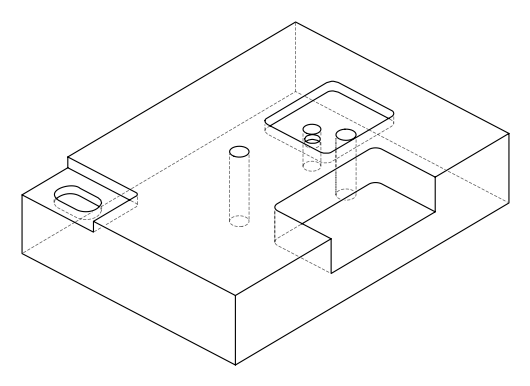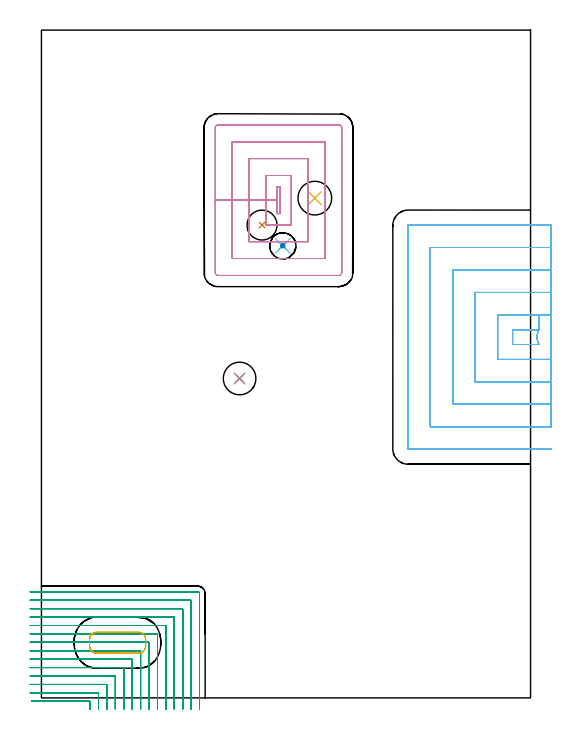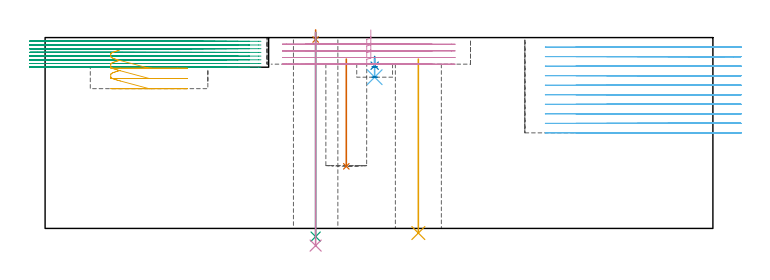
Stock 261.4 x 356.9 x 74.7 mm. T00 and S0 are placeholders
(PLAN: 12 operations, 9 tool changes, 63.7 min)
(1 SPOT_DRILL | STEP1HOLE | NXT0321_9005460120000 | 0.03 min | 5 mm3)
(2 SPOT_DRILL_1 | STEP1POCKET | NXT0321_9005460120000 | 0.03 min | 1085 mm3)
(3 DRILL_THROUGH_HOLE_INTO_CENTER | STEP1HOLE | NXT0301_065 | 0.32 min | 5159 mm3)
(4 DRILL_TO_ENLARGE_THROUGH_HOLE | STEP1HOLE | UGT0301_245 | 0.34 min | 12574 mm3)
(5 INDEXABLE_INSERT_DRILL_THROUGH_HOLE_FROM_SOLID | STEP1HOLE_1 | NXT0302_007 | 0.28 min | 18983 mm3)
(6 DRILL_BLIND_HOLE_INTO_CENTER | STEP1POCKET | NXT0301_128 | 0.03 min | 542 mm3)
(7 INDEXABLE_INSERT_DRILL_BLIND_HOLE_FROM_SOLID | STEP1POCKET_1 | NXT0302_003 | 0.17 min | 10077 mm3)
(8 MILL_ROUGH_BLIND_HOLE_CONTOUR | STEP1POCKET | UGT0201_129 | Spiral | 0.08 min | 760 mm3)
(9 MILL_CORNER_NOTCH_RECTANGULAR | CORNER_NOTCH_RECTANGULAR | UGT0201_124 | Follow Part, ap 1.5, ae 75% | 23.67 min | 60564 mm3)
(10 MILL_RECTANGULAR_POCKET | POCKET_RECTANGULAR_STRAIGHT | NXT0201_011 | Follow Part, ap 3, ae 75% | 6.88 min | 69674 mm3)
(11 MILL_RECTANGULAR_POCKET_1 | POCKET_RECTANGULAR_STRAIGHT_1 | NXT0201_012 | Follow Part, ap 4, ae 75% | 0.79 min | 9496 mm3)
(12 MILL_SLOT | SLOT_PARTIAL_RECTANGULAR | NXT0201_012 | Follow Part, ap 4, ae 75% | 31.06 min | 371778 mm3)
(TOOL NXT0321_9005460120000 | NC Spot Drill, 142deg, 12mm, Carbide, Uncoated | D12 PA142 FL30 Z2)
(TOOL NXT0301_065 | Carbide Drill 9.4mm [860.1-0940-075A1-MM 2214] | D9.4 PA140 FL98 Z2)
(TOOL UGT0301_245 | Twist Drill 17.4 mm | D17.4 PA118 FL130 Z2)
(TOOL NXT0302_007 | Index. Insert Drill 18mm [880-D1800L25-05] | D18 PA176 FL90 Z2)
(TOOL NXT0301_128 | Carbide Drill 12mm [861.1-1200-036A1-GP GC34] | D12 PA150 FL37.4 Z2)
(TOOL NXT0302_003 | Index. Insert Drill 16mm [880-D1600L20-05] | D16 PA176 FL80 Z2)
(TOOL UGT0201_129 | Carbide End Mill 11.9 | D11.9 FL15 Z4)
(TOOL UGT0201_124 | Carbide End Mill 6.0 | D6 FL15 Z4)
(TOOL NXT0201_011 | ENDMILL 12mm [2P460-1200-NA 1630] | D12 FL38 Z6)
(TOOL NXT0201_012 | ENDMILL 16mm [2P460-1600-NA 1630] | D16 FL38 Z6)
(OP 1 SPOT_DRILL)
G17 G21 G94 G90
T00 M6
G54
G17 G0 G90 X105.9 Y170.7 S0 M3
G43 Z84.7 H0
G94 G81 G98 Z73.951 F250. R77.7
G80
M5
M2
(OP 2 SPOT_DRILL_1)
G17 G21 G94 G90
T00 M6
G54
G17 G0 G90 X129. Y241.6 S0 M3
G43 Z84.7 H0
G94 G81 G98 Z63.697 F250. R67.3
G80
M5
M2
(OP 3 DRILL_THROUGH_HOLE_INTO_CENTER)
G17 G21 G94 G90
T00 M6
G54
G17 G0 G90 X105.9 Y170.7 S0 M3
G43 Z84.7 H1
G94 G73 G98 Z-3.211 F250. Q8.657 R76.7
G80
M5
M2
(OP 4 DRILL_TO_ENLARGE_THROUGH_HOLE)
G17 G21 G94 G90
T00 M6
G54
G17 G0 G90 X105.9 Y170.7 S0 M3
G43 Z84.7 H0
G94 G73 G98 Z-6.727 F250. Q16.285 R76.7
G80
M5
M2
(OP 5 INDEXABLE_INSERT_DRILL_THROUGH_HOLE_FROM_SOLID)
G17 G21 G94 G90
T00 M6
G54
G17 G0 G90 X146.1 Y267.1 S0 M3
G43 Z84.7 H1
G94 G81 G98 Z-1.814 F250. R66.3
G80
M5
M2
(OP 6 DRILL_BLIND_HOLE_INTO_CENTER)
G17 G21 G94 G90
T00 M6
G54
G17 G0 G90 X129. Y241.6 S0 M3
G43 Z84.7 H1
G94 G81 G98 Z59.2 F250. R66.3
G80
M5
M2
(OP 7 INDEXABLE_INSERT_DRILL_BLIND_HOLE_FROM_SOLID)
G17 G21 G94 G90
T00 M6
G54
G17 G0 G90 X117.9 Y252.7 S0 M3
G43 Z84.7 H1
G94 G81 G98 Z24.3 F250. R66.3
G80
M5
M2
(OP 8 MILL_ROUGH_BLIND_HOLE_CONTOUR)
G17 G21 G94 G90
T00 M6
G54
G17 G0 G90 X129. Y241.6 S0 M3
G43 Z84.7 H0
Z63.25
G94 G3 X129.525 Y242.125 R0.525 F250.
X129. Y242.65 R0.525
X127.95 Y241.6 R1.05
X129. Y242.65 R-1.05
X128.475 Y242.125 R0.525
X129. Y241.6 R0.525
G0 Z59.2
G3 X129.525 Y242.125 R0.525
X129. Y242.65 R0.525
X127.95 Y241.6 R1.05
X129. Y242.65 R-1.05
X128.475 Y242.125 R0.525
X129. Y241.6 R0.525
G0 Z84.7
M5
M2
(OP 9 MILL_CORNER_NOTCH_RECTANGULAR)
G17 G21 G94 G90
T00 M6
G54
G17 G0 G90 X26. Y-6. S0 M3
G43 Z84.7 H0
Z73.25
G94 G1 Y-3. F250.
Y-2.096 F500.
G3 X25.704 Y-1.8 R0.3
G1 X-2.4
X-5.4 F250.
G0 Z84.7
X30.5 Y-6.
Z73.25
G1 Y-3.
Y2.404 F500.
G3 X30.204 Y2.7 R0.3
G1 X-3.
X-6. F250.
G0 Z84.7
X35. Y-6.
Z73.25
G1 Y-3.
Y6.904 F500.
G3 X34.704 Y7.2 R0.3
G1 X-3.
X-6. F250.
G0 Z84.7
X39.5 Y-6.
Z73.25
G1 Y-3.
Y11.404 F500.
G3 X39.204 Y11.7 R0.3
G1 X-3.
X-6. F250.
G0 Z84.7
X44. Y-6.
Z73.25
G1 Y-3.
Y15.904 F500.
G3 X43.704 Y16.2 R0.3
G1 X-3.
X-6. F250.
G0 Z84.7
X48.5 Y-6.
Z73.25
G1 Y-3.
Y20.403 F500.
G3 X48.203 Y20.7 R0.3
G1 X-3.
X-6. F250.
G0 Z84.7
X53. Y-6.
Z73.25
G1 Y-3.
Y24.903 F500.
G3 X52.703 Y25.2 R0.3
G1 X-3.
X-6. F250.
G0 Z84.7
X57.5 Y-6.
Z73.25
G1 Y-3.
Y29.403 F500.
G3 X57.203 Y29.7 R0.3
G1 X-3.
X-6. F250.
G0 Z84.7
X62. Y-6.
Z73.25
G1 Y-3.
Y33.903 F500.
G3 X61.703 Y34.2 R0.3
G1 X-3.
X-6. F250.
G0 Z84.7
X66.5 Y-6.
Z73.25
G1 Y-3.
Y38.403 F500.
G3 X66.203 Y38.7 R0.3
G1 X-3.
X-6. F250.
G0 Z84.7
X71. Y-6.
Z73.25
G1 Y-3.
Y42.903 F500.
G3 X70.703 Y43.2 R0.3
G1 X-3.
X-6. F250.
G0 Z84.7
X75.5 Y-6.
Z73.25
G1 Y-3.
Y47.403 F500.
G3 X75.203 Y47.7 R0.3
G1 X-3.
X-6. F250.
G0 Z84.7
X80. Y-6.
Z73.25
G1 Y-3.
Y51.902 F500.
G3 X79.702 Y52.2 R0.3
G1 X-3.
X-6. F250.
G0 Z84.7
X84.5 Y-6.
Z73.25
G1 Y-3.
Y55.8 F500.
G3 X83.6 Y56.7 R0.9
G1 X-3.
X-6. F250.
G0 Z84.7
X26. Y-6.
Z71.8
G1 Y-3.
Y-2.096 F500.
G3 X25.704 Y-1.8 R0.3
G1 X-2.4
X-5.4 F250.
G0 Z84.7
X30.5 Y-6.
Z71.8
G1 Y-3.
Y2.404 F500.
G3 X30.204 Y2.7 R0.3
G1 X-3.
X-6. F250.
G0 Z84.7
X35. Y-6.
Z71.8
G1 Y-3.
Y6.904 F500.
G3 X34.704 Y7.2 R0.3
G1 X-3.
X-6. F250.
G0 Z84.7
X39.5 Y-6.
Z71.8
G1 Y-3.
Y11.404 F500.
G3 X39.204 Y11.7 R0.3
G1 X-3.
X-6. F250.
G0 Z84.7
X44. Y-6.
Z71.8
G1 Y-3.
Y15.904 F500.
G3 X43.704 Y16.2 R0.3
G1 X-3.
X-6. F250.
G0 Z84.7
X48.5 Y-6.
Z71.8
G1 Y-3.
Y20.403 F500.
G3 X48.203 Y20.7 R0.3
G1 X-3.
X-6. F250.
G0 Z84.7
X53. Y-6.
Z71.8
G1 Y-3.
Y24.903 F500.
G3 X52.703 Y25.2 R0.3
G1 X-3.
X-6. F250.
G0 Z84.7
X57.5 Y-6.
Z71.8
G1 Y-3.
Y29.403 F500.
G3 X57.203 Y29.7 R0.3
G1 X-3.
X-6. F250.
G0 Z84.7
X62. Y-6.
Z71.8
G1 Y-3.
Y33.903 F500.
G3 X61.703 Y34.2 R0.3
G1 X-3.
X-6. F250.
G0 Z84.7
X66.5 Y-6.
Z71.8
G1 Y-3.
Y38.403 F500.
G3 X66.203 Y38.7 R0.3
G1 X-3.
X-6. F250.
G0 Z84.7
X71. Y-6.
Z71.8
G1 Y-3.
Y42.903 F500.
G3 X70.703 Y43.2 R0.3
G1 X-3.
X-6. F250.
G0 Z84.7
X75.5 Y-6.
Z71.8
G1 Y-3.
Y47.403 F500.
G3 X75.203 Y47.7 R0.3
G1 X-3.
X-6. F250.
G0 Z84.7
X80. Y-6.
Z71.8
G1 Y-3.
Y51.902 F500.
G3 X79.702 Y52.2 R0.3
G1 X-3.
X-6. F250.
G0 Z84.7
X84.5 Y-6.
Z71.8
G1 Y-3.
Y55.8 F500.
G3 X83.6 Y56.7 R0.9
G1 X-3.
X-6. F250.
G0 Z84.7
X26. Y-6.
Z70.35
G1 Y-3.
Y-2.096 F500.
G3 X25.704 Y-1.8 R0.3
G1 X-2.4
X-5.4 F250.
G0 Z84.7
X30.5 Y-6.
Z70.35
G1 Y-3.
Y2.404 F500.
G3 X30.204 Y2.7 R0.3
G1 X-3.
X-6. F250.
G0 Z84.7
X35. Y-6.
Z70.35
G1 Y-3.
Y6.904 F500.
G3 X34.704 Y7.2 R0.3
G1 X-3.
X-6. F250.
G0 Z84.7
X39.5 Y-6.
Z70.35
G1 Y-3.
Y11.404 F500.
G3 X39.204 Y11.7 R0.3
G1 X-3.
X-6. F250.
G0 Z84.7
X44. Y-6.
Z70.35
G1 Y-3.
Y15.904 F500.
G3 X43.704 Y16.2 R0.3
G1 X-3.
X-6. F250.
G0 Z84.7
X48.5 Y-6.
Z70.35
G1 Y-3.
Y20.403 F500.
G3 X48.203 Y20.7 R0.3
G1 X-3.
X-6. F250.
G0 Z84.7
X53. Y-6.
Z70.35
G1 Y-3.
Y24.903 F500.
G3 X52.703 Y25.2 R0.3
G1 X-3.
X-6. F250.
G0 Z84.7
X57.5 Y-6.
Z70.35
G1 Y-3.
Y29.403 F500.
G3 X57.203 Y29.7 R0.3
G1 X-3.
X-6. F250.
G0 Z84.7
X62. Y-6.
Z70.35
G1 Y-3.
Y33.903 F500.
G3 X61.703 Y34.2 R0.3
G1 X-3.
X-6. F250.
G0 Z84.7
X66.5 Y-6.
Z70.35
G1 Y-3.
Y38.403 F500.
G3 X66.203 Y38.7 R0.3
G1 X-3.
X-6. F250.
G0 Z84.7
X71. Y-6.
Z70.35
G1 Y-3.
Y42.903 F500.
G3 X70.703 Y43.2 R0.3
G1 X-3.
X-6. F250.
G0 Z84.7
X75.5 Y-6.
Z70.35
G1 Y-3.
Y47.403 F500.
G3 X75.203 Y47.7 R0.3
G1 X-3.
X-6. F250.
G0 Z84.7
X80. Y-6.
Z70.35
G1 Y-3.
Y51.902 F500.
G3 X79.702 Y52.2 R0.3
G1 X-3.
X-6. F250.
G0 Z84.7
X84.5 Y-6.
Z70.35
G1 Y-3.
Y55.8 F500.
G3 X83.6 Y56.7 R0.9
G1 X-3.
X-6. F250.
G0 Z84.7
X26. Y-6.
Z68.9
G1 Y-3.
Y-2.096 F500.
G3 X25.704 Y-1.8 R0.3
G1 X-2.4
X-5.4 F250.
G0 Z84.7
X30.5 Y-6.
Z68.9
G1 Y-3.
Y2.404 F500.
G3 X30.204 Y2.7 R0.3
G1 X-3.
X-6. F250.
G0 Z84.7
X35. Y-6.
Z68.9
G1 Y-3.
Y6.904 F500.
G3 X34.704 Y7.2 R0.3
G1 X-3.
X-6. F250.
G0 Z84.7
X39.5 Y-6.
Z68.9
G1 Y-3.
Y11.404 F500.
G3 X39.204 Y11.7 R0.3
G1 X-3.
X-6. F250.
G0 Z84.7
X44. Y-6.
Z68.9
G1 Y-3.
Y15.904 F500.
G3 X43.704 Y16.2 R0.3
G1 X-3.
X-6. F250.
G0 Z84.7
X48.5 Y-6.
Z68.9
G1 Y-3.
Y20.403 F500.
G3 X48.203 Y20.7 R0.3
G1 X-3.
X-6. F250.
G0 Z84.7
X53. Y-6.
Z68.9
G1 Y-3.
Y24.903 F500.
G3 X52.703 Y25.2 R0.3
G1 X-3.
X-6. F250.
G0 Z84.7
X57.5 Y-6.
Z68.9
G1 Y-3.
Y29.403 F500.
G3 X57.203 Y29.7 R0.3
G1 X-3.
X-6. F250.
G0 Z84.7
X62. Y-6.
Z68.9
G1 Y-3.
Y33.903 F500.
G3 X61.703 Y34.2 R0.3
G1 X-3.
X-6. F250.
G0 Z84.7
X66.5 Y-6.
Z68.9
G1 Y-3.
Y38.403 F500.
G3 X66.203 Y38.7 R0.3
G1 X-3.
X-6. F250.
G0 Z84.7
X71. Y-6.
Z68.9
G1 Y-3.
Y42.903 F500.
G3 X70.703 Y43.2 R0.3
G1 X-3.
X-6. F250.
G0 Z84.7
X75.5 Y-6.
Z68.9
G1 Y-3.
Y47.403 F500.
G3 X75.203 Y47.7 R0.3
G1 X-3.
X-6. F250.
G0 Z84.7
X80. Y-6.
Z68.9
G1 Y-3.
Y51.902 F500.
G3 X79.702 Y52.2 R0.3
G1 X-3.
X-6. F250.
G0 Z84.7
X84.5 Y-6.
Z68.9
G1 Y-3.
Y55.8 F500.
G3 X83.6 Y56.7 R0.9
G1 X-3.
X-6. F250.
G0 Z84.7
X26. Y-6.
Z67.45
G1 Y-3.
Y-2.096 F500.
G3 X25.704 Y-1.8 R0.3
G1 X-2.4
X-5.4 F250.
G0 Z84.7
X30.5 Y-6.
Z67.45
G1 Y-3.
Y2.404 F500.
G3 X30.204 Y2.7 R0.3
G1 X-3.
X-6. F250.
G0 Z84.7
X35. Y-6.
Z67.45
G1 Y-3.
Y6.904 F500.
G3 X34.704 Y7.2 R0.3
G1 X-3.
X-6. F250.
G0 Z84.7
X39.5 Y-6.
Z67.45
G1 Y-3.
Y11.404 F500.
G3 X39.204 Y11.7 R0.3
G1 X-3.
X-6. F250.
G0 Z84.7
X44. Y-6.
Z67.45
G1 Y-3.
Y15.904 F500.
G3 X43.704 Y16.2 R0.3
G1 X-3.
X-6. F250.
G0 Z84.7
X48.5 Y-6.
Z67.45
G1 Y-3.
Y20.403 F500.
G3 X48.203 Y20.7 R0.3
G1 X-3.
X-6. F250.
G0 Z84.7
X53. Y-6.
Z67.45
G1 Y-3.
Y24.903 F500.
G3 X52.703 Y25.2 R0.3
G1 X-3.
X-6. F250.
G0 Z84.7
X57.5 Y-6.
Z67.45
G1 Y-3.
Y29.403 F500.
G3 X57.203 Y29.7 R0.3
G1 X-3.
X-6. F250.
G0 Z84.7
X62. Y-6.
Z67.45
G1 Y-3.
Y33.903 F500.
G3 X61.703 Y34.2 R0.3
G1 X-3.
X-6. F250.
G0 Z84.7
X66.5 Y-6.
Z67.45
G1 Y-3.
Y38.403 F500.
G3 X66.203 Y38.7 R0.3
G1 X-3.
X-6. F250.
G0 Z84.7
X71. Y-6.
Z67.45
G1 Y-3.
Y42.903 F500.
G3 X70.703 Y43.2 R0.3
G1 X-3.
X-6. F250.
G0 Z84.7
X75.5 Y-6.
Z67.45
G1 Y-3.
Y47.403 F500.
G3 X75.203 Y47.7 R0.3
G1 X-3.
X-6. F250.
G0 Z84.7
X80. Y-6.
Z67.45
G1 Y-3.
Y51.902 F500.
G3 X79.702 Y52.2 R0.3
G1 X-3.
X-6. F250.
G0 Z84.7
X84.5 Y-6.
Z67.45
G1 Y-3.
Y55.8 F500.
G3 X83.6 Y56.7 R0.9
G1 X-3.
X-6. F250.
G0 Z84.7
X26. Y-6.
Z66.
G1 Y-3.
Y-2.096 F500.
G3 X25.704 Y-1.8 R0.3
G1 X-2.4
X-5.4 F250.
G0 Z84.7
X30.5 Y-6.
Z66.
G1 Y-3.
Y2.404 F500.
G3 X30.204 Y2.7 R0.3
G1 X-3.
X-6. F250.
G0 Z84.7
X35. Y-6.
Z66.
G1 Y-3.
Y6.904 F500.
G3 X34.704 Y7.2 R0.3
G1 X-3.
X-6. F250.
G0 Z84.7
X39.5 Y-6.
Z66.
G1 Y-3.
Y11.404 F500.
G3 X39.204 Y11.7 R0.3
G1 X-3.
X-6. F250.
G0 Z84.7
X44. Y-6.
Z66.
G1 Y-3.
Y15.904 F500.
G3 X43.704 Y16.2 R0.3
G1 X-3.
X-6. F250.
G0 Z84.7
X48.5 Y-6.
Z66.
G1 Y-3.
Y20.403 F500.
G3 X48.203 Y20.7 R0.3
G1 X-3.
X-6. F250.
G0 Z84.7
X53. Y-6.
Z66.
G1 Y-3.
Y24.903 F500.
G3 X52.703 Y25.2 R0.3
G1 X-3.
X-6. F250.
G0 Z84.7
X57.5 Y-6.
Z66.
G1 Y-3.
Y29.403 F500.
G3 X57.203 Y29.7 R0.3
G1 X-3.
X-6. F250.
G0 Z84.7
X62. Y-6.
Z66.
G1 Y-3.
Y33.903 F500.
G3 X61.703 Y34.2 R0.3
G1 X-3.
X-6. F250.
G0 Z84.7
X66.5 Y-6.
Z66.
G1 Y-3.
Y38.403 F500.
G3 X66.203 Y38.7 R0.3
G1 X-3.
X-6. F250.
G0 Z84.7
X71. Y-6.
Z66.
G1 Y-3.
Y42.903 F500.
G3 X70.703 Y43.2 R0.3
G1 X-3.
X-6. F250.
G0 Z84.7
X75.5 Y-6.
Z66.
G1 Y-3.
Y47.403 F500.
G3 X75.203 Y47.7 R0.3
G1 X-3.
X-6. F250.
G0 Z84.7
X80. Y-6.
Z66.
G1 Y-3.
Y51.902 F500.
G3 X79.702 Y52.2 R0.3
G1 X-3.
X-6. F250.
G0 Z84.7
X84.5 Y-6.
Z66.
G1 Y-3.
Y55.8 F500.
G3 X83.6 Y56.7 R0.9
G1 X-3.
X-6. F250.
G0 Z84.7
X26. Y-6.
Z64.55
G1 Y-3.
Y-2.096 F500.
G3 X25.704 Y-1.8 R0.3
G1 X-2.4
X-5.4 F250.
G0 Z84.7
X30.5 Y-6.
Z64.55
G1 Y-3.
Y2.404 F500.
G3 X30.204 Y2.7 R0.3
G1 X-3.
X-6. F250.
G0 Z84.7
X35. Y-6.
Z64.55
G1 Y-3.
Y6.904 F500.
G3 X34.704 Y7.2 R0.3
G1 X-3.
X-6. F250.
G0 Z84.7
X39.5 Y-6.
Z64.55
G1 Y-3.
Y11.404 F500.
G3 X39.204 Y11.7 R0.3
G1 X-3.
X-6. F250.
G0 Z84.7
X44. Y-6.
Z64.55
G1 Y-3.
Y15.904 F500.
G3 X43.704 Y16.2 R0.3
G1 X-3.
X-6. F250.
G0 Z84.7
X48.5 Y-6.
Z64.55
G1 Y-3.
Y20.403 F500.
G3 X48.203 Y20.7 R0.3
G1 X-3.
X-6. F250.
G0 Z84.7
X53. Y-6.
Z64.55
G1 Y-3.
Y24.903 F500.
G3 X52.703 Y25.2 R0.3
G1 X-3.
X-6. F250.
G0 Z84.7
X57.5 Y-6.
Z64.55
G1 Y-3.
Y29.403 F500.
G3 X57.203 Y29.7 R0.3
G1 X-3.
X-6. F250.
G0 Z84.7
X62. Y-6.
Z64.55
G1 Y-3.
Y33.903 F500.
G3 X61.703 Y34.2 R0.3
G1 X-3.
X-6. F250.
G0 Z84.7
X66.5 Y-6.
Z64.55
G1 Y-3.
Y38.403 F500.
G3 X66.203 Y38.7 R0.3
G1 X-3.
X-6. F250.
G0 Z84.7
X71. Y-6.
Z64.55
G1 Y-3.
Y42.903 F500.
G3 X70.703 Y43.2 R0.3
G1 X-3.
X-6. F250.
G0 Z84.7
X75.5 Y-6.
Z64.55
G1 Y-3.
Y47.403 F500.
G3 X75.203 Y47.7 R0.3
G1 X-3.
X-6. F250.
G0 Z84.7
X80. Y-6.
Z64.55
G1 Y-3.
Y51.902 F500.
G3 X79.702 Y52.2 R0.3
G1 X-3.
X-6. F250.
G0 Z84.7
X84.5 Y-6.
Z64.55
G1 Y-3.
Y55.8 F500.
G3 X83.6 Y56.7 R0.9
G1 X-3.
X-6. F250.
G0 Z84.7
X26. Y-6.
Z63.1
G1 Y-3.
Y-2.096 F500.
G3 X25.704 Y-1.8 R0.3
G1 X-2.4
X-5.4 F250.
G0 Z84.7
X30.5 Y-6.
Z63.1
G1 Y-3.
Y2.404 F500.
G3 X30.204 Y2.7 R0.3
G1 X-3.
X-6. F250.
G0 Z84.7
X35. Y-6.
Z63.1
G1 Y-3.
Y6.904 F500.
G3 X34.704 Y7.2 R0.3
G1 X-3.
X-6. F250.
G0 Z84.7
X39.5 Y-6.
Z63.1
G1 Y-3.
Y11.404 F500.
G3 X39.204 Y11.7 R0.3
G1 X-3.
X-6. F250.
G0 Z84.7
X44. Y-6.
Z63.1
G1 Y-3.
Y15.904 F500.
G3 X43.704 Y16.2 R0.3
G1 X-3.
X-6. F250.
G0 Z84.7
X48.5 Y-6.
Z63.1
G1 Y-3.
Y20.403 F500.
G3 X48.203 Y20.7 R0.3
G1 X-3.
X-6. F250.
G0 Z84.7
X53. Y-6.
Z63.1
G1 Y-3.
Y24.903 F500.
G3 X52.703 Y25.2 R0.3
G1 X-3.
X-6. F250.
G0 Z84.7
X57.5 Y-6.
Z63.1
G1 Y-3.
Y29.403 F500.
G3 X57.203 Y29.7 R0.3
G1 X-3.
X-6. F250.
G0 Z84.7
X62. Y-6.
Z63.1
G1 Y-3.
Y33.903 F500.
G3 X61.703 Y34.2 R0.3
G1 X-3.
X-6. F250.
G0 Z84.7
X66.5 Y-6.
Z63.1
G1 Y-3.
Y38.403 F500.
G3 X66.203 Y38.7 R0.3
G1 X-3.
X-6. F250.
G0 Z84.7
X71. Y-6.
Z63.1
G1 Y-3.
Y42.903 F500.
G3 X70.703 Y43.2 R0.3
G1 X-3.
X-6. F250.
G0 Z84.7
X75.5 Y-6.
Z63.1
G1 Y-3.
Y47.403 F500.
G3 X75.203 Y47.7 R0.3
G1 X-3.
X-6. F250.
G0 Z84.7
X80. Y-6.
Z63.1
G1 Y-3.
Y51.902 F500.
G3 X79.702 Y52.2 R0.3
G1 X-3.
X-6. F250.
G0 Z84.7
X84.5 Y-6.
Z63.1
G1 Y-3.
Y55.8 F500.
G3 X83.6 Y56.7 R0.9
G1 X-3.
X-6. F250.
G0 Z84.7
M5
M2
(OP 10 MILL_RECTANGULAR_POCKET)
G17 G21 G94 G90
T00 M6
G54
G17 G0 G90 X127.5 Y261.101 S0 M3
G43 Z84.7 H1
Z77.7
G94 G1 Y273.2 Z74.458 F250.
X125.9 Z74.029
Y266. Z72.1
Y258.8 F500.
X127.5
Y273.2
X125.9
Y266.
X119.9
Y252.8
X133.5
Y279.2
X119.9
Y266.
X110.9
Y243.8
X142.5
Y288.2
X110.9
Y266.
X101.9
Y234.8
X151.5
Y297.2
X101.9
Y266.
X92.9
Y227.3
G3 X94.4 Y225.8 R1.5
G1 X159.
G3 X160.5 Y227.3 R1.5
G1 Y304.7
G3 X159. Y306.2 R1.5
G1 X94.4
G3 X92.9 Y304.7 R1.5
G1 Y266.
Y265.
G0 X127.5 Y261.101 Z75.1
G1 Y273.2 Z71.858 F250.
X125.9 Z71.429
Y266. Z69.5
Y258.8 F500.
X127.5
Y273.2
X125.9
Y266.
X119.9
Y252.8
X133.5
Y279.2
X119.9
Y266.
X110.9
Y243.8
X142.5
Y288.2
X110.9
Y266.
X101.9
Y234.8
X151.5
Y297.2
X101.9
Y266.
X92.9
Y227.3
G3 X94.4 Y225.8 R1.5
G1 X159.
G3 X160.5 Y227.3 R1.5
G1 Y304.7
G3 X159. Y306.2 R1.5
G1 X94.4
G3 X92.9 Y304.7 R1.5
G1 Y266.
Y265.
G0 X127.5 Y261.101 Z72.5
G1 Y273.2 Z69.258 F250.
X125.9 Z68.829
Y266. Z66.9
Y258.8 F500.
X127.5
Y273.2
X125.9
Y266.
X119.9
Y252.8
X133.5
Y279.2
X119.9
Y266.
X110.9
Y243.8
X142.5
Y288.2
X110.9
Y266.
X101.9
Y234.8
X151.5
Y297.2
X101.9
Y266.
X92.9
Y227.3
G3 X94.4 Y225.8 R1.5
G1 X159.
G3 X160.5 Y227.3 R1.5
G1 Y304.7
G3 X159. Y306.2 R1.5
G1 X94.4
G3 X92.9 Y304.7 R1.5
G1 Y266.
Y265.
G0 X127.5 Y261.101 Z69.9
G1 Y273.2 Z66.658 F250.
X125.9 Z66.229
Y266. Z64.3
Y258.8 F500.
X127.5
Y273.2
X125.9
Y266.
X119.9
Y252.8
X133.5
Y279.2
X119.9
Y266.
X110.9
Y243.8
X142.5
Y288.2
X110.9
Y266.
X101.9
Y234.8
X151.5
Y297.2
X101.9
Y266.
X92.9
Y227.3
G3 X94.4 Y225.8 R1.5
G1 X159.
G3 X160.5 Y227.3 R1.5
G1 Y304.7
G3 X159. Y306.2 R1.5
G1 X94.4
G3 X92.9 Y304.7 R1.5
G1 Y266.
Y265.
G0 Z84.7
M5
M2
(OP 11 MILL_RECTANGULAR_POCKET_1)
G17 G21 G94 G90
T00 M6
G54
G17 G0 G90 X28.968 Y35.049 S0 M3
G43 Z84.7 H1
Z69.7
G94 G1 X28.885 Y35.039 Z69.677 F250.
X28.38 Y34.909 Z69.538
X27.897 Y34.714 Z69.398
X27.444 Y34.456 Z69.258
X27.029 Y34.139 Z69.119
X26.661 Y33.771 Z68.979
X26.344 Y33.356 Z68.839
X26.086 Y32.903 Z68.7
X25.891 Y32.42 Z68.56
X25.761 Y31.915 Z68.42
X25.7 Y31.398 Z68.281
Y27.602 Z67.264
X25.761 Y27.085 Z67.124
X25.891 Y26.58 Z66.984
X26.086 Y26.097 Z66.845
X26.344 Y25.644 Z66.705
X26.661 Y25.229 Z66.565
X27.029 Y24.861 Z66.426
X27.444 Y24.544 Z66.286
X27.897 Y24.286 Z66.146
X28.38 Y24.091 Z66.006
X28.885 Y23.961 Z65.867
X29.402 Y23.9 Z65.727
X40.7 Z62.7
X51.8 F500.
G3 X55.7 Y27.8 R3.9
G1 Y31.2
G3 X51.8 Y35.1 R3.9
G1 X29.6
G3 X25.7 Y31.2 R3.9
G1 Y27.8
G3 X29.6 Y23.9 R3.9
G1 X40.7
X41.7
G0 X28.968 Y35.049 Z65.7
G1 X28.885 Y35.039 Z65.677 F250.
X28.38 Y34.909 Z65.538
X27.897 Y34.714 Z65.398
X27.444 Y34.456 Z65.258
X27.029 Y34.139 Z65.119
X26.661 Y33.771 Z64.979
X26.344 Y33.356 Z64.839
X26.086 Y32.903 Z64.7
X25.891 Y32.42 Z64.56
X25.761 Y31.915 Z64.42
X25.7 Y31.398 Z64.281
Y27.602 Z63.264
X25.761 Y27.085 Z63.124
X25.891 Y26.58 Z62.984
X26.086 Y26.097 Z62.845
X26.344 Y25.644 Z62.705
X26.661 Y25.229 Z62.565
X27.029 Y24.861 Z62.426
X27.444 Y24.544 Z62.286
X27.897 Y24.286 Z62.146
X28.38 Y24.091 Z62.007
X28.885 Y23.961 Z61.867
X29.402 Y23.9 Z61.727
X40.7 Z58.7
X51.8 F500.
G3 X55.7 Y27.8 R3.9
G1 Y31.2
G3 X51.8 Y35.1 R3.9
G1 X29.6
G3 X25.7 Y31.2 R3.9
G1 Y27.8
G3 X29.6 Y23.9 R3.9
G1 X40.7
X41.7
G0 X28.968 Y35.049 Z61.7
G1 X28.885 Y35.039 Z61.677 F250.
X28.38 Y34.909 Z61.538
X27.897 Y34.714 Z61.398
X27.444 Y34.456 Z61.258
X27.029 Y34.139 Z61.119
X26.661 Y33.771 Z60.979
X26.344 Y33.356 Z60.839
X26.086 Y32.903 Z60.7
X25.891 Y32.42 Z60.56
X25.761 Y31.915 Z60.42
X25.7 Y31.398 Z60.281
Y27.602 Z59.264
X25.761 Y27.085 Z59.124
X25.891 Y26.58 Z58.984
X26.086 Y26.097 Z58.845
X26.344 Y25.644 Z58.705
X26.661 Y25.229 Z58.565
X27.029 Y24.861 Z58.426
X27.444 Y24.544 Z58.286
X27.897 Y24.286 Z58.146
X28.38 Y24.091 Z58.007
X28.885 Y23.961 Z57.867
X29.402 Y23.9 Z57.727
X40.7 Z54.7
X51.8 F500.
G3 X55.7 Y27.8 R3.9
G1 Y31.2
G3 X51.8 Y35.1 R3.9
G1 X29.6
G3 X25.7 Y31.2 R3.9
G1 Y27.8
G3 X29.6 Y23.9 R3.9
G1 X40.7
X41.7
G0 Z84.7
M5
M2
(OP 12 MILL_SLOT)
G17 G21 G94 G90
T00 M6
G54
G17 G0 G90 X272.4 Y204.7 S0 M3
G43 Z84.7 H1
Z70.97
G94 G1 X269.4 F250.
X265.878 F500.
Y196.7
G3 X265.878 Y188.9 R8.
G1 X251.8
Y196.7
X265.878
Y204.7
X243.8
Y180.9
X269.4
X272.4 F250.
Y216.7
X269.4
X231.8 F500.
Y168.9
X269.4
X272.4 F250.
Y228.7
X269.4
X219.8 F500.
Y156.9
X269.4
X272.4 F250.
Y240.7
X269.4
X207.8 F500.
Y144.9
X269.4
X272.4 F250.
Y252.7
X269.4
X196. F500.
G3 X195.8 Y252.5 R0.2
G1 Y133.1
G3 X196. Y132.9 R0.2
G1 X269.4
X272.4 F250.
G0 Y204.7 Z67.24
G1 X269.4
X265.878 F500.
Y196.7
G3 X265.878 Y188.9 R8.
G1 X251.8
Y196.7
X265.878
Y204.7
X243.8
Y180.9
X269.4
X272.4 F250.
Y216.7
X269.4
X231.8 F500.
Y168.9
X269.4
X272.4 F250.
Y228.7
X269.4
X219.8 F500.
Y156.9
X269.4
X272.4 F250.
Y240.7
X269.4
X207.8 F500.
Y144.9
X269.4
X272.4 F250.
Y252.7
X269.4
X196. F500.
G3 X195.8 Y252.5 R0.2
G1 Y133.1
G3 X196. Y132.9 R0.2
G1 X269.4
X272.4 F250.
G0 Y204.7 Z63.51
G1 X269.4
X265.878 F500.
Y196.7
G3 X265.878 Y188.9 R8.
G1 X251.8
Y196.7
X265.878
Y204.7
X243.8
Y180.9
X269.4
X272.4 F250.
Y216.7
X269.4
X231.8 F500.
Y168.9
X269.4
X272.4 F250.
Y228.7
X269.4
X219.8 F500.
Y156.9
X269.4
X272.4 F250.
Y240.7
X269.4
X207.8 F500.
Y144.9
X269.4
X272.4 F250.
Y252.7
X269.4
X196. F500.
G3 X195.8 Y252.5 R0.2
G1 Y133.1
G3 X196. Y132.9 R0.2
G1 X269.4
X272.4 F250.
G0 Y204.7 Z59.78
G1 X269.4
X265.878 F500.
Y196.7
G3 X265.878 Y188.9 R8.
G1 X251.8
Y196.7
X265.878
Y204.7
X243.8
Y180.9
X269.4
X272.4 F250.
Y216.7
X269.4
X231.8 F500.
Y168.9
X269.4
X272.4 F250.
Y228.7
X269.4
X219.8 F500.
Y156.9
X269.4
X272.4 F250.
Y240.7
X269.4
X207.8 F500.
Y144.9
X269.4
X272.4 F250.
Y252.7
X269.4
X196. F500.
G3 X195.8 Y252.5 R0.2
G1 Y133.1
G3 X196. Y132.9 R0.2
G1 X269.4
X272.4 F250.
G0 Y204.7 Z56.05
G1 X269.4
X265.878 F500.
Y196.7
G3 X265.878 Y188.9 R8.
G1 X251.8
Y196.7
X265.878
Y204.7
X243.8
Y180.9
X269.4
X272.4 F250.
Y216.7
X269.4
X231.8 F500.
Y168.9
X269.4
X272.4 F250.
Y228.7
X269.4
X219.8 F500.
Y156.9
X269.4
X272.4 F250.
Y240.7
X269.4
X207.8 F500.
Y144.9
X269.4
X272.4 F250.
Y252.7
X269.4
X196. F500.
G3 X195.8 Y252.5 R0.2
G1 Y133.1
G3 X196. Y132.9 R0.2
G1 X269.4
X272.4 F250.
G0 Y204.7 Z52.32
G1 X269.4
X265.878 F500.
Y196.7
G3 X265.878 Y188.9 R8.
G1 X251.8
Y196.7
X265.878
Y204.7
X243.8
Y180.9
X269.4
X272.4 F250.
Y216.7
X269.4
X231.8 F500.
Y168.9
X269.4
X272.4 F250.
Y228.7
X269.4
X219.8 F500.
Y156.9
X269.4
X272.4 F250.
Y240.7
X269.4
X207.8 F500.
Y144.9
X269.4
X272.4 F250.
Y252.7
X269.4
X196. F500.
G3 X195.8 Y252.5 R0.2
G1 Y133.1
G3 X196. Y132.9 R0.2
G1 X269.4
X272.4 F250.
G0 Y204.7 Z48.59
G1 X269.4
X265.878 F500.
Y196.7
G3 X265.878 Y188.9 R8.
G1 X251.8
Y196.7
X265.878
Y204.7
X243.8
Y180.9
X269.4
X272.4 F250.
Y216.7
X269.4
X231.8 F500.
Y168.9
X269.4
X272.4 F250.
Y228.7
X269.4
X219.8 F500.
Y156.9
X269.4
X272.4 F250.
Y240.7
X269.4
X207.8 F500.
Y144.9
X269.4
X272.4 F250.
Y252.7
X269.4
X196. F500.
G3 X195.8 Y252.5 R0.2
G1 Y133.1
G3 X196. Y132.9 R0.2
G1 X269.4
X272.4 F250.
G0 Y204.7 Z44.86
G1 X269.4
X265.878 F500.
Y196.7
G3 X265.878 Y188.9 R8.
G1 X251.8
Y196.7
X265.878
Y204.7
X243.8
Y180.9
X269.4
X272.4 F250.
Y216.7
X269.4
X231.8 F500.
Y168.9
X269.4
X272.4 F250.
Y228.7
X269.4
X219.8 F500.
Y156.9
X269.4
X272.4 F250.
Y240.7
X269.4
X207.8 F500.
Y144.9
X269.4
X272.4 F250.
Y252.7
X269.4
X196. F500.
G3 X195.8 Y252.5 R0.2
G1 Y133.1
G3 X196. Y132.9 R0.2
G1 X269.4
X272.4 F250.
G0 Y204.7 Z41.13
G1 X269.4
X265.878 F500.
Y196.7
G3 X265.878 Y188.9 R8.
G1 X251.8
Y196.7
X265.878
Y204.7
X243.8
Y180.9
X269.4
X272.4 F250.
Y216.7
X269.4
X231.8 F500.
Y168.9
X269.4
X272.4 F250.
Y228.7
X269.4
X219.8 F500.
Y156.9
X269.4
X272.4 F250.
Y240.7
X269.4
X207.8 F500.
Y144.9
X269.4
X272.4 F250.
Y252.7
X269.4
X196. F500.
G3 X195.8 Y252.5 R0.2
G1 Y133.1
G3 X196. Y132.9 R0.2
G1 X269.4
X272.4 F250.
G0 Y204.7 Z37.4
G1 X269.4
X265.878 F500.
Y196.7
G3 X265.878 Y188.9 R8.
G1 X251.8
Y196.7
X265.878
Y204.7
X243.8
Y180.9
X269.4
X272.4 F250.
Y216.7
X269.4
X231.8 F500.
Y168.9
X269.4
X272.4 F250.
Y228.7
X269.4
X219.8 F500.
Y156.9
X269.4
X272.4 F250.
Y240.7
X269.4
X207.8 F500.
Y144.9
X269.4
X272.4 F250.
Y252.7
X269.4
X196. F500.
G3 X195.8 Y252.5 R0.2
G1 Y133.1
G3 X196. Y132.9 R0.2
G1 X269.4
X272.4 F250.
G0 Z84.7
M5
M2
